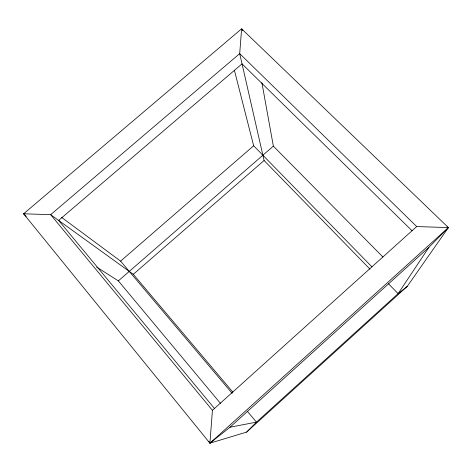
<?xml version="1.0" encoding="UTF-8"?>
<svg xmlns="http://www.w3.org/2000/svg" width="472" height="472" viewBox="0 0 472 472"><rect width="100%" height="100%" fill="white"/><g stroke="black" fill="none" stroke-linecap="round" stroke-linejoin="round"><path stroke-width="0.71" d="M208.848 441.302L209.91 443.184L448.4 227.587L416.693 226.56L212.424 410.321L209.91 443.184L246.614 432.116L407.23 286.404L448.4 227.587L241.605 28.816L23.6 213.792L209.91 443.184L229.988 427.231L428.918 247.334L448.4 227.587L447.108 226.985M428.918 247.334L398.114 293.643L256.467 422.127L246.614 432.116M133.299 274.315L264.084 160.498L239.705 53.631L241.605 28.816L242.797 30.668M96.707 267.123L118.348 280.881L273.353 146.125L261.901 82.683M61.502 217.297L120.59 261.128L253.653 145.783L234.395 70.245M407.23 286.404L398.114 293.643L388.391 283.69M26.22 216.365L23.6 213.792L24.992 213.385M229.988 427.231L256.467 422.127L247.257 411.218M23.6 213.792L50.657 214.672L133.305 274.315L232.861 392.161M416.693 226.56L239.705 53.631L50.657 214.672L212.424 410.321M412.091 230.808L242.036 63.862L58.622 220.424L214.553 408.599M273.353 146.125L382.898 256.98M253.653 145.783L371.936 266.845M264.078 160.498L369.959 269.117M120.59 261.128L232.124 393.282M118.348 280.881L220.66 403.595"/></g></svg>
